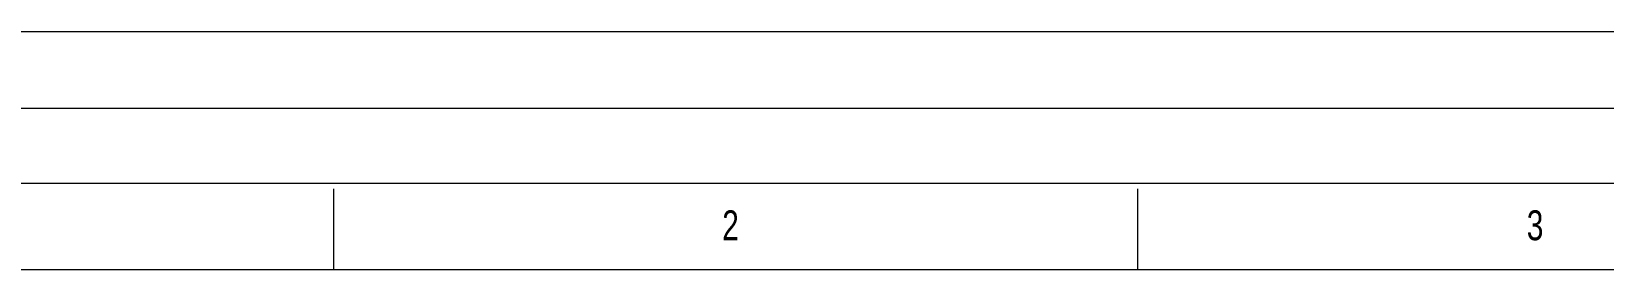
# Model space of a CAD drawing. Header units: millimetres. Extents: x 3220 to 226993, y 817 to 176024.
# Drawn here: x 66707 to 76314, y 116639 to 118089 of the extents above; entities that cross this region are included whole.
import ezdxf

# ---------------------------------------------------------------- set-up
doc = ezdxf.new("R2010")
doc.units = ezdxf.units.MM
doc.styles.add('SLDTEXTSTYLE0', font='TXT', dxfattribs={"width": 0.75})

# ---------------------------------------------------------------- blocks, each defined once
blk = doc.blocks.new('A1 E1-200')
at = {"color": 1, "linetype": 'Continuous', "lineweight": 18}
for p, q in [((-164800, 116400), (0, 116400)), ((-162844, 114440), (-1960, 114440)), ((-164800, 0), (0, 0))]:
    blk.add_line(p, q, dxfattribs=at)
at = {"linetype": 'Continuous', "lineweight": 18}
for p, q in [((-163879, 115487), (-937, 115487)), ((-163879, 931), (-937, 931))]:
    blk.add_line(p, q, dxfattribs=at)
at = {"color": 5, "linetype": 'Continuous', "lineweight": 15}
for p, q in [((-150989, 115419), (-150989, 114439)), ((-141191, 114439), (-141191, 115419))]:
    blk.add_line(p, q, dxfattribs=at)
at = {"color": 1, "linetype": 'Continuous', "lineweight": 15}
blk.add_line((-164800, 0), (0, 0), dxfattribs=at)
at = {"color": 5, "linetype": 'Continuous', "lineweight": 15, "char_height": 363, "attachment_point": 1, "style": 'SLDTEXTSTYLE0'}
for s, insert in [('2', (-146254, 115158)), ('3', (-136455, 115158))]:
    blk.add_mtext(s, dxfattribs=dict(at, insert=insert))

msp = doc.modelspace()

# ---------------------------------------------------------------- block references
at = {"xscale": 0.5017310599597968, "yscale": 0.5017310599597968, "zscale": 0.5017310599597968}
for p in [(144308.2, 117622.2), (144308.2, 59220.8)]:
    msp.add_blockref('A1 E1-200', p, dxfattribs=at)

doc.saveas('drawing.dxf')
